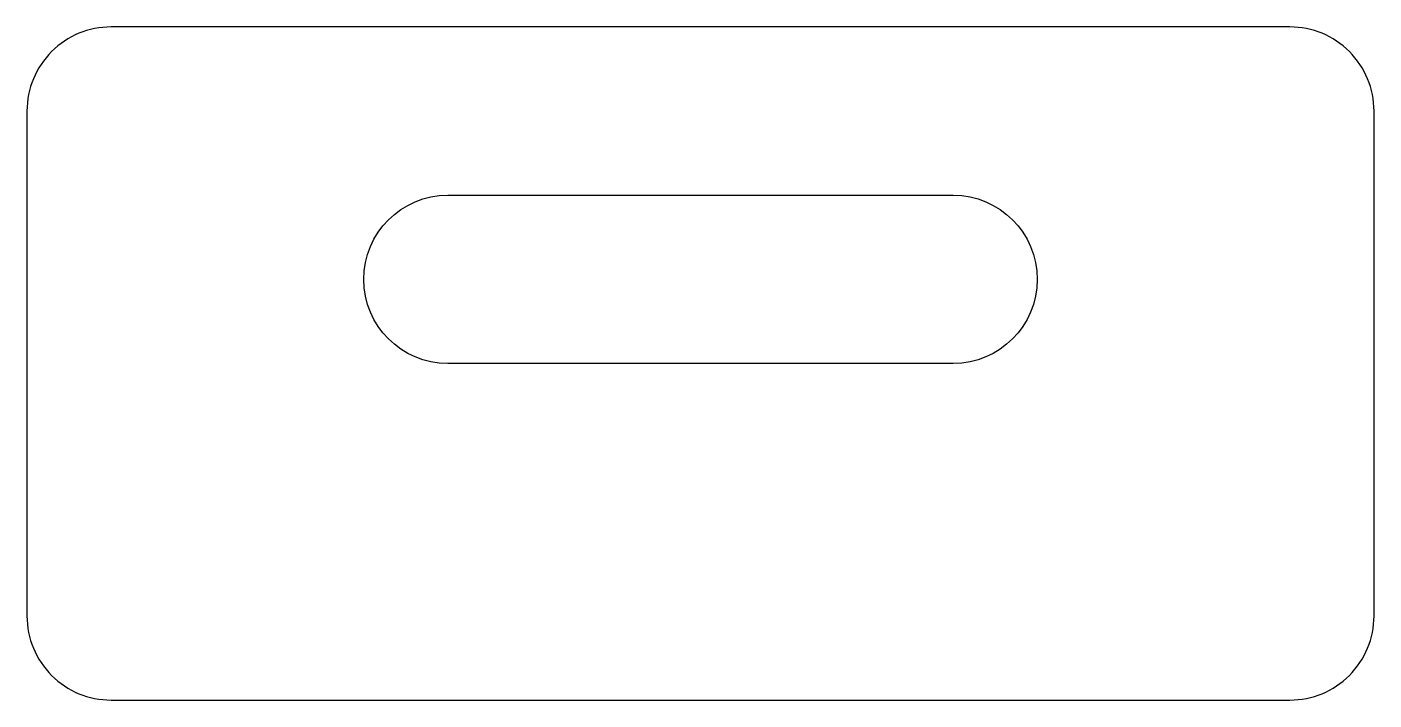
# Model space of a CAD drawing. Header units: metres. Extents: x 0 to 80, y 0 to 40.
import ezdxf

# ---------------------------------------------------------------- set-up
doc = ezdxf.new("R2010")
doc.units = ezdxf.units.M

msp = doc.modelspace()

# ---------------------------------------------------------------- linework, layer by layer
for points in [[(5, 0), (75, 0, 0.414214), (80, 5), (80, 35, 0.414214), (75, 40), (5, 40, 0.414214), (0, 35), (0, 5, 0.414214)], [(25, 20, -1), (25, 30), (55, 30, -1), (55, 20)]]:
    msp.add_lwpolyline(points, format="xyb", close=True)

doc.saveas('drawing.dxf')
